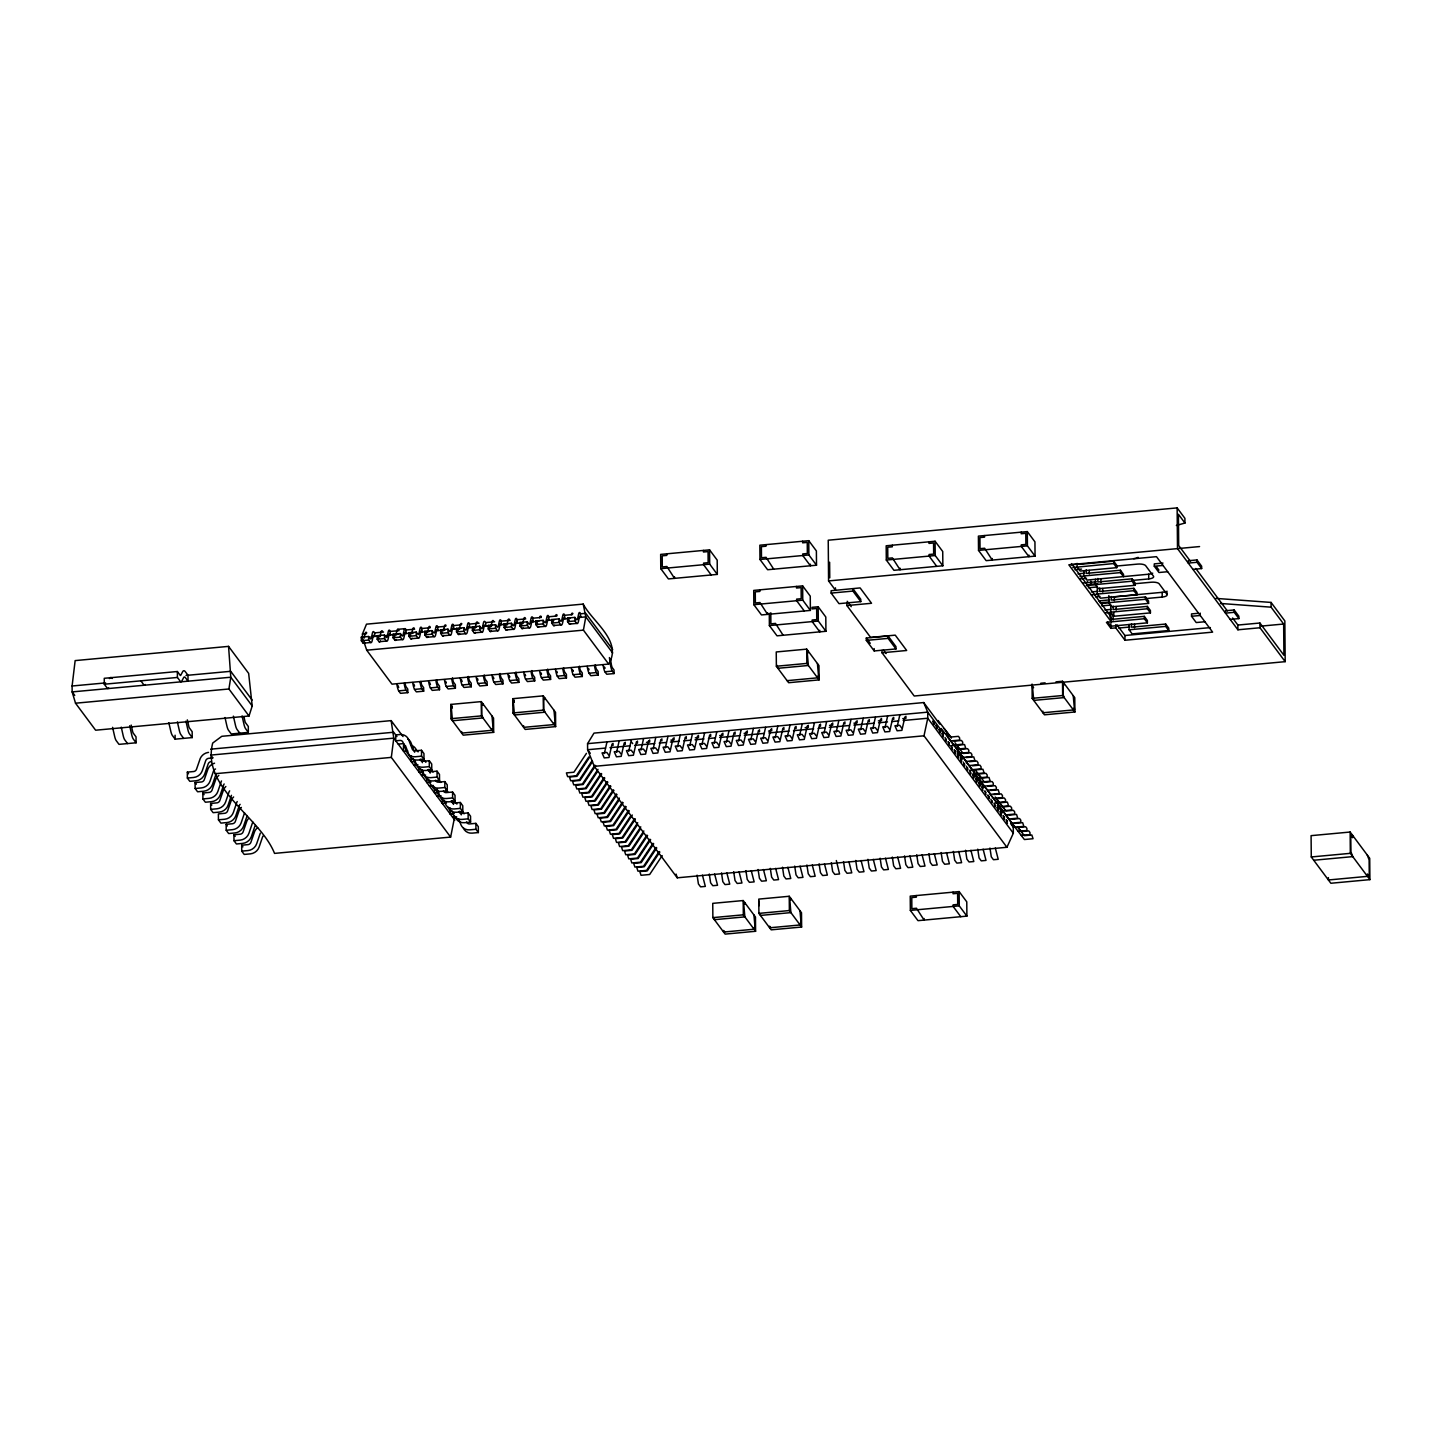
<?xml version="1.0" encoding="UTF-8"?>
<svg xmlns="http://www.w3.org/2000/svg" width="1442" height="1442" viewBox="0 0 1442 1442"><rect width="100%" height="100%" fill="white"/><g stroke="black" fill="none" stroke-linecap="round" stroke-linejoin="round"><path stroke-width="1.5" d="M72.1 685.995L75.146 660.598L228.557 646.377L248.655 673.396L252.206 705.985L249.015 716.007L95.623 730.211L75.525 703.209L72.154 691.908L72.1 685.995L105.608 682.895M450.625 837.081L391.323 757.392L393.774 738.142L391.142 720.621L221.798 736.303L212.695 743.063C201.141 788.125 259.884 816.551 274.539 853.394L450.625 837.081L454.789 816.244M249.015 716.007L228.917 688.988L230.792 677.217L228.557 646.377M363.889 641.78L366.719 650.198L391.972 684.157L608.668 664.077L583.415 630.136L585.794 616.87L583.199 604.09L366.484 624.17L362.447 634.011L362.465 637.562M364.159 638.121L365.114 633.597A8.472 1.911 84.7 0 1 366.538 632.533L366.701 632.714M380.021 636.643L380.994 632.119A8.472 1.911 84.7 0 1 382.4 631.055L382.563 631.236M395.883 635.183L396.856 630.641A8.472 1.911 84.7 0 1 398.28 629.595L398.425 629.775M411.745 633.705L412.718 629.181A8.472 1.911 84.7 0 1 414.142 628.117L414.287 628.297M427.607 632.245L428.58 627.703A8.472 1.911 84.7 0 1 430.004 626.657L430.149 626.837M443.469 630.767L444.442 626.243A8.472 1.911 84.7 0 1 445.866 625.179L446.011 625.359M459.331 629.289L460.304 624.765A8.472 1.911 84.7 0 1 461.728 623.719L461.873 623.899M1006.931 847.283L923.998 735.799L927.765 718.224L927.711 712.15L923.709 702.56L593.996 733.113L587.561 743.657L587.615 749.732L594.284 766.351L677.235 877.817L1006.931 847.283L1013.329 833.224L1013.275 827.149L1011.383 823.4M604.36 753.481L606.956 741.999M612.021 744.072L608.993 757.483L604.234 757.915L602.053 752.886L606.812 752.436L608.686 754.959M616.563 752.363L619.159 740.864M624.224 742.936L621.196 756.347L616.437 756.798L614.256 751.751L619.015 751.318L620.889 753.842M628.766 751.228L631.362 739.728M636.427 741.819L633.399 755.229L628.64 755.662L626.459 750.615L631.217 750.182L633.092 752.706M640.969 750.092L643.565 738.61M648.63 740.683L645.601 754.094L640.843 754.527L638.662 749.498L643.42 749.047L645.295 751.57M653.172 748.975L655.768 737.475M660.833 739.548L657.804 752.958L653.046 753.409L650.865 748.362L655.623 747.911L657.498 750.435M665.375 747.839L667.97 736.339M673.035 738.412L670.007 751.823L665.249 752.273L663.068 747.226L667.826 746.794L669.701 749.317M677.578 746.704L680.173 735.204M685.238 737.295L682.228 750.705L677.452 751.138L675.271 746.109L680.029 745.658L681.922 748.182M689.781 745.586L692.376 734.086M697.441 736.159L694.431 749.57L689.655 750.002L687.473 744.973L692.232 744.523L694.125 747.046M701.984 744.451L704.579 732.951M709.644 735.023L706.634 748.434L701.875 748.885L699.676 743.838L704.435 743.405L706.328 745.929M714.205 743.315L716.782 731.815M721.847 733.906L718.837 747.317L714.078 747.749L711.879 742.702L716.638 742.269L718.531 744.793M726.408 742.179L728.985 730.697M734.05 732.77L731.04 746.181L726.281 746.614L724.082 741.585L728.841 741.134L730.733 743.657M738.61 741.062L741.188 729.562M746.253 731.635L743.243 745.045L738.484 745.496L736.285 740.449L741.044 740.016L742.936 742.54M750.813 739.926L753.391 728.426M758.456 730.499L755.446 743.91L750.687 744.36L748.488 739.313L753.247 738.881L755.139 741.404M763.016 738.791L765.594 727.309M770.677 729.382L767.649 742.792L762.89 743.225L760.691 738.196L765.45 737.745L767.342 740.269M775.219 737.673L777.797 726.173M782.88 728.246L779.852 741.657L775.093 742.107L772.894 737.06L777.671 736.61L779.545 739.133M787.422 736.538L790.018 725.038M795.083 727.11L792.055 740.521L787.296 740.972L785.097 735.925L789.874 735.492L791.748 738.016M799.625 735.402L802.221 723.902M807.286 725.993L804.257 739.404L799.499 739.836L797.318 734.789L802.076 734.357L803.951 736.88M811.828 734.266L814.424 722.784M819.489 724.857L816.46 738.268L811.702 738.701L809.521 733.672L814.279 733.221L816.154 735.744M824.031 733.149L826.627 721.649M831.692 723.722L828.663 737.132L823.905 737.583L821.724 732.536L826.482 732.103L828.357 734.627M836.234 732.013L838.829 720.513M843.894 722.586L840.866 736.015L836.108 736.447L833.927 731.4L838.685 730.968L840.56 733.491M848.437 730.878L851.032 719.396M856.097 721.469L853.069 734.879L848.311 735.312L846.13 730.283L850.888 729.832L852.763 732.356M860.64 729.76L863.235 718.26M868.3 720.333L865.272 733.744L860.513 734.194L858.332 729.147L863.091 728.697L864.966 731.22M872.843 728.625L875.438 717.125M880.503 719.197L877.475 732.608L872.716 733.059L870.535 728.012L875.294 727.579L877.169 730.103M885.046 727.489L887.641 715.989M892.706 718.08L889.678 731.491L884.919 731.923L882.738 726.876L887.497 726.444L889.372 728.967M897.248 726.353L899.844 714.872M904.909 716.944L901.881 730.355L897.122 730.788L894.941 725.759L899.7 725.308L901.574 727.831M475.121 628.153L476.166 623.304A8.472 1.911 84.7 0 1 477.59 622.241L477.735 622.421M490.983 626.675L492.028 621.826A8.472 1.911 84.7 0 1 493.452 620.781L493.615 620.961M506.863 625.215L507.908 620.366A8.472 1.911 84.7 0 1 509.314 619.303L509.477 619.483M522.725 623.737L523.77 618.888A8.472 1.911 84.7 0 1 525.194 617.843L525.339 618.023M539.542 617.771L539.632 617.428A8.472 1.911 84.7 0 1 541.056 616.365L541.201 616.545M555.404 616.311L555.494 615.95A8.472 1.911 84.7 0 1 556.918 614.905L557.063 615.085M571.266 614.833L571.356 614.49A8.472 1.911 84.7 0 1 572.78 613.427L572.925 613.607M231.459 795.317L228.052 805.267A9.607 8.778 -36.7 0 1 219.328 812.098L213.128 812.675L210.676 809.377L210.622 803.464L217.165 802.833A3.317 3.028 -36.7 0 0 219.707 800.833L223.582 789.693A9.643 8.814 -36.7 0 1 225.853 786.521M244.545 812.909L241.156 822.859A9.607 8.778 -36.7 0 1 232.414 829.691L226.214 830.268L226.16 824.337L232.685 823.706A3.317 3.028 -36.7 0 0 235.244 821.706L239.12 810.584A9.643 8.814 -36.7 0 1 241.391 807.412M608.668 664.077C622.782 640.969 592.608 622.079 583.199 604.09M109.466 678.587L109.646 678.281A18.404 4.164 84.7 0 1 111.989 678.191L112.224 678.479M586.443 753.355L573.898 772.227L566.418 772.912L567.625 776.643L576.259 775.85L588.805 756.978M589.49 757.465L576.962 776.337L569.464 777.022L570.69 780.753L579.323 779.96L591.851 761.088M592.554 761.574L580.026 780.446L572.528 781.131L573.736 784.863L582.388 784.069L594.915 765.197M595.618 765.684L583.073 784.556L575.592 785.241L576.8 788.972L585.434 788.179L597.979 769.325M597.529 771.506L586.137 788.666L578.639 789.351L579.864 793.082L588.498 792.289L601.026 773.435M601.729 773.903L589.201 792.776L581.703 793.461L582.91 797.192L591.562 796.399L604.09 777.544M604.793 778.013L592.247 796.885L584.767 797.57L585.975 801.301L594.609 800.508L607.154 781.654M607.839 782.123L595.312 800.995L587.813 801.68L589.039 805.411L597.673 804.618L610.2 785.764M610.903 786.232L598.376 805.105L590.878 805.79L592.085 809.521L600.737 808.728L613.265 789.874M613.968 790.342L601.422 809.214L593.942 809.899L595.149 813.648L603.783 812.837L616.329 793.983M617.014 794.47L604.486 813.324L596.988 814.009L598.214 817.758L606.848 816.947L619.375 798.093M618.942 800.292L607.551 817.434L600.052 818.119L601.26 821.868L609.912 821.057L622.439 802.203M623.142 802.689L610.597 821.543L603.117 822.228L604.324 825.978L612.958 825.166L625.504 806.312M626.188 806.799L613.661 825.653L606.163 826.338L607.388 830.087L616.022 829.276L628.55 810.422M629.253 810.909L616.725 829.763L609.227 830.466L610.435 834.197L619.087 833.386L630.478 816.244M632.317 815.018L619.772 833.873L612.291 834.576L613.499 838.307L622.133 837.496L634.678 818.641M635.363 819.128L622.836 837.982L615.337 838.685L616.563 842.416L625.197 841.605L637.725 822.751M637.292 824.95L625.9 842.092L618.402 842.795L619.609 846.526L628.261 845.715L640.789 826.861M640.356 829.06L628.946 846.202L621.466 846.905L622.674 850.636L631.308 849.825L643.853 830.971M643.402 833.17L632.011 850.311L624.512 851.014L625.738 854.745L634.372 853.934L646.899 835.08M647.602 835.567L635.075 854.421L627.576 855.124L628.784 858.855L637.436 858.062L649.963 839.19M650.666 839.677L638.121 858.531L630.641 859.234L631.848 862.965L640.482 862.172L653.028 843.3M653.713 843.786L641.185 862.64L633.687 863.343L634.913 867.075L643.547 866.282L656.074 847.409M656.777 847.896L644.25 866.75L636.751 867.453L637.959 871.184L646.611 870.391L659.138 851.519M659.841 852.006L647.296 870.86L639.815 871.563L641.023 875.294L649.657 874.501L662.202 855.629M1176.348 525.465L1184.945 523.049L1184.909 518.327L1177.141 507.89L828.231 540.209L828.573 580.928L835.477 590.211L835.459 587.849M208.531 752.4L207.738 752.526A9.643 8.814 -36.7 0 0 200.276 758.384L196.418 769.505A3.317 3.028 -36.7 0 1 193.859 771.506L187.334 772.137L187.37 778.067L189.821 781.348L196.022 780.771A9.607 8.778 -36.7 0 0 204.746 773.939L208.153 763.99A3.335 3.046 -36.7 0 1 211.181 761.592M709.572 549.853L660.652 554.395L660.778 568.671L668.421 578.927L717.323 574.403L717.197 560.127L709.572 549.853L709.698 564.128L717.323 574.403M808.764 540.678L759.844 545.202L759.97 559.478L767.613 569.734L816.514 565.21L816.388 550.934L808.764 540.678L808.872 554.954L816.514 565.21M1027.299 531.593L978.397 536.118L978.523 550.393L986.148 560.65L1035.05 556.125L1034.941 541.85L1027.299 531.593L1027.425 545.869L1035.05 556.125M935.083 541.255L886.181 545.779L886.307 560.055L893.932 570.311L942.852 565.787L942.726 551.511L935.083 541.255L935.209 555.53L942.852 565.787M660.778 568.671L709.698 564.128M759.97 559.478L808.872 554.954M978.523 550.393L1027.425 545.869M886.307 560.055L935.209 555.53M828.573 580.928L1199.564 546.572M802.635 585.885L753.733 590.409L753.842 604.685L761.484 614.941L810.386 610.417L810.26 596.141L802.635 585.885L802.761 600.16L810.386 610.417M1071.244 564.777L1077.895 564.164M1079.535 564.363L1113.711 561.19L1116.757 565.3L1116.775 567.661L1080.166 571.05L1077.12 566.94L1077.084 563.389M397.776 629.325L405.112 628.658M1072.866 567.535L1113.729 563.552L1116.775 567.661M362.447 634.011L366.502 633.633M374.65 632.876L374.686 636.427L374.073 635.616A4.705 1.063 84.7 0 0 373.136 636.301L372.252 640.464A10.905 2.469 84.7 0 1 370.504 642.519L363.168 643.186L361.347 640.717L361.311 637.166L368.629 636.499L370.432 638.878A7.138 1.604 84.7 0 0 371.405 637.761L372.451 632.912A8.472 1.911 84.7 0 1 373.875 631.848L374.65 632.876L383.536 632.065M390.205 631.434L399.092 630.623M405.761 629.992L414.647 629.181M421.316 628.55L430.203 627.739M436.872 627.108L445.758 626.297M452.428 625.684L461.314 624.855M470.2 624.025L479.086 623.214M485.702 622.602L485.72 626.152L485.107 625.323A4.705 1.063 84.7 0 0 484.188 626.008L483.304 630.19A10.905 2.469 84.7 0 1 481.556 632.227L474.22 632.912L472.399 630.442L472.363 626.891L479.681 626.207L481.43 628.55A7.138 1.604 84.7 0 0 482.457 627.468L483.503 622.62A8.472 1.911 84.7 0 1 484.909 621.574L485.702 622.602L494.642 621.772M501.311 621.142L510.198 620.33M516.867 619.7L525.753 618.888M532.422 618.258L541.309 617.446M547.978 616.834L556.864 616.004M563.534 615.392L572.438 614.562M581.324 613.733L585.758 613.319L612.67 649.495M1074.903 569.716L1081.554 569.085M1115.495 566.147L1137.684 564.092A6.561 2.217 -0.5 0 1 1145.633 565.643L1153.492 576.205A6.561 2.217 -0.5 0 1 1148.733 578.927L1133.16 580.369M831.151 593.095L852.925 591.076L860.784 601.638L839.01 603.657L831.151 593.095L831.133 590.715L860.117 587.921L871.545 603.279L846.905 605.55L846.887 603.189M377.173 635.706L384.491 635.021L386.312 637.4A7.138 1.604 84.7 0 0 387.267 636.283L388.313 631.434A8.472 1.911 84.7 0 1 389.737 630.388L390.548 634.967L389.935 634.138A4.705 1.063 84.7 0 0 388.998 634.841L388.114 639.004A10.905 2.469 84.7 0 1 386.366 641.041L379.048 641.726L377.209 639.257L377.173 635.706L378.922 638.049M393.035 634.228L400.353 633.561L402.174 635.94A7.138 1.604 84.7 0 0 403.129 634.822L404.175 629.974A8.472 1.911 84.7 0 1 405.599 628.91L406.41 633.489L405.797 632.678A4.705 1.063 84.7 0 0 404.86 633.362L403.976 637.526A10.905 2.469 84.7 0 1 402.228 639.581L394.91 640.248L393.071 637.779L393.035 634.228L394.784 636.589M408.897 632.768L416.233 632.083L418.036 634.462A7.138 1.604 84.7 0 0 418.991 633.344L420.037 628.496A8.472 1.911 84.7 0 1 421.461 627.45L422.272 632.029L421.659 631.199A4.705 1.063 84.7 0 0 420.722 631.902L419.838 636.066A10.905 2.469 84.7 0 1 418.09 638.103L410.772 638.788L408.933 636.319L408.897 632.768L410.646 635.111M424.759 631.29L432.095 630.623L433.898 633.002A7.138 1.604 84.7 0 0 434.853 631.884L435.899 627.036A8.472 1.911 84.7 0 1 437.323 625.972L438.134 630.551L437.521 629.739A4.705 1.063 84.7 0 0 436.584 630.424L435.7 634.588A10.905 2.469 84.7 0 1 433.952 636.643L426.634 637.31L424.795 634.841L424.759 631.29L426.508 633.651M440.639 629.83L447.957 629.145L449.76 631.524A7.138 1.604 84.7 0 0 450.715 630.406L451.761 625.558A8.472 1.911 84.7 0 1 453.185 624.512L453.996 629.091L453.383 628.261A4.705 1.063 84.7 0 0 452.446 628.946L451.562 633.128A10.905 2.469 84.7 0 1 449.814 635.165L442.496 635.85L440.657 633.38L440.639 629.83L442.37 632.173M456.501 628.351L463.819 627.685L465.622 630.064A7.138 1.604 84.7 0 0 466.577 628.946L467.623 624.098A8.472 1.911 84.7 0 1 469.047 623.034L469.858 627.612L469.245 626.801A4.705 1.063 84.7 0 0 468.326 627.486L467.424 631.65A10.905 2.469 84.7 0 1 465.676 633.705L458.358 634.372L456.519 631.902L456.501 628.351L458.25 630.713M488.225 625.413L495.543 624.747L497.346 627.126A7.138 1.604 84.7 0 0 498.319 626.008L499.365 621.16A8.472 1.911 84.7 0 1 500.789 620.096L501.6 624.674L500.987 623.845A4.705 1.063 84.7 0 0 500.05 624.548L499.166 628.712A10.905 2.469 84.7 0 1 497.418 630.767L490.082 631.434L488.261 628.964L488.225 625.413L489.974 627.757M504.087 623.953L511.405 623.268L513.226 625.648A7.138 1.604 84.7 0 0 514.181 624.53L515.227 619.681A8.472 1.911 84.7 0 1 516.651 618.636L517.462 623.214L516.849 622.385A4.705 1.063 84.7 0 0 515.912 623.07L515.028 627.252A10.905 2.469 84.7 0 1 513.28 629.289L505.962 629.974L504.123 627.504L504.087 623.953L505.836 626.297M519.949 622.475L527.267 621.808L529.088 624.188A7.138 1.604 84.7 0 0 530.043 623.052L531.089 618.221A8.472 1.911 84.7 0 1 532.513 617.158L533.324 621.736L532.711 620.907A4.705 1.063 84.7 0 0 531.774 621.61L530.89 625.774A10.905 2.469 84.7 0 1 529.142 627.811L521.824 628.496L519.985 626.026L519.949 622.475L521.698 624.819M535.811 621.015L543.147 620.33L544.95 622.71A7.138 1.604 84.7 0 0 545.905 621.592L546.951 616.743A8.472 1.911 84.7 0 1 548.375 615.698L549.186 620.276L548.573 619.447A4.705 1.063 84.7 0 0 547.636 620.132L546.752 624.314A10.905 2.469 84.7 0 1 545.004 626.351L537.686 627.036L535.847 624.566L535.811 621.015L537.56 623.359M551.673 619.537L559.009 618.87L560.812 621.25A7.138 1.604 84.7 0 0 561.767 620.114L562.813 615.283A8.472 1.911 84.7 0 1 564.237 614.22L565.048 618.798L564.435 617.969A4.705 1.063 84.7 0 0 563.498 618.672L562.614 622.836A10.905 2.469 84.7 0 1 560.866 624.873L553.548 625.558L551.709 623.088L551.673 619.537L553.422 621.881M567.553 618.077L574.871 617.392L576.674 619.772A7.138 1.604 84.7 0 0 577.629 618.654L578.675 613.805A8.472 1.911 84.7 0 1 580.099 612.76L580.91 617.32L580.297 616.509A4.705 1.063 84.7 0 0 579.36 617.194L578.476 621.376A10.905 2.469 84.7 0 1 576.728 623.413L569.41 624.098L567.571 621.628L567.553 618.077L569.284 620.42M1162.991 563.065L1154.285 563.876L1154.303 566.237L1158.971 572.51L1167.678 571.717M1201.655 568.563L1201.637 566.201L1196.968 559.929L1188.262 560.74L1188.28 563.101L1196.986 562.29L1201.655 568.563L1192.949 569.374M371.009 636.769L380.346 635.904M386.889 635.309L398.208 634.246M404.896 633.633L413.836 632.804M420.541 632.191L429.464 631.362M436.169 630.731L445.109 629.902M451.797 629.289L460.737 628.46M467.442 627.847L476.365 627.018M483.07 626.387L491.992 625.558M498.698 624.945L507.638 624.116M516.56 623.286L523.266 622.674M532.188 621.844L538.893 621.214M547.834 620.384L554.521 619.772M563.462 618.942L570.167 618.33M579.089 617.5L585.794 616.87L612.706 653.046M1154.303 566.237L1163.009 565.444M1077.967 573.826L1084.618 573.213M1120.434 570.239L1120.452 572.6L1123.516 576.71L1123.498 574.349L1120.434 570.239L1086.259 573.393L1086.223 569.842M361.347 640.717L368.665 640.05L370.504 642.519M377.209 639.257L384.527 638.572L386.366 641.041M393.071 637.779L400.389 637.112L402.228 639.581M408.933 636.319L416.251 635.634L418.09 638.103M424.795 634.841L432.113 634.174L433.952 636.643M440.657 633.38L447.993 632.696L449.814 635.165M456.519 631.902L463.855 631.236L465.676 633.705M472.399 630.442L479.717 629.757L481.556 632.227M488.261 628.964L495.579 628.297L497.418 630.767M504.123 627.504L511.441 626.819L513.28 629.289M519.985 626.026L527.303 625.359L529.142 627.811M535.847 624.566L543.165 623.881L545.004 626.351M551.709 623.088L559.027 622.421L560.866 624.873M567.571 621.628L574.907 620.943L576.728 623.413M753.842 604.685L802.761 600.16M1083.789 570.672L1083.843 575.989L1120.452 572.6M1080.04 576.53L1084.474 576.115M1079.86 578.909L1086.511 578.296M1152.717 573.159A6.561 2.217 -0.5 0 1 1148.697 574.204L1086.908 580.099L1083.843 575.989M769.289 613.337L769.379 625.576L777.022 635.832L825.924 631.29L825.797 617.014L818.173 606.758L812.062 607.334L812.062 608.921L816.659 608.488L816.749 619.591L812.17 620.024L812.188 621.61L819.813 631.866L819.795 630.28M1082.924 583.037L1096.226 581.793M1095.397 579.251L1095.451 584.587L1098.516 588.697L1135.124 585.308L1135.106 582.928L1132.042 578.819L1097.867 581.991L1097.849 578.44M366.719 650.198L583.415 630.136M1087.304 585.506A5.029 1.712 -0.5 0 1 1090.927 584.28L1097.596 583.668M1095.451 584.587L1132.06 581.198L1135.124 585.308M1086.331 585.614L1097.434 584.587M177.366 671.521L177.42 677.452L180.196 681.165A10.4 2.343 84.7 0 0 181.764 681.111L183.567 677.722A12.113 2.74 84.7 0 1 185.423 677.65L188.037 681.183L187.983 675.253L185.099 671.413A18.404 4.164 84.7 0 0 182.755 671.503L180.719 675.289A4.11 0.937 84.7 0 1 180.196 675.307L177.366 671.521L104.257 678.299L104.293 684.211L107.069 687.942A10.4 2.343 84.7 0 0 108.655 687.87M1088.368 587.795L1097.236 586.966L1097.29 594.068L1100.354 598.196L1136.963 594.789L1136.945 592.428L1133.881 588.318L1099.723 591.49L1099.687 587.939M1133.394 583.866L1151.185 582.226A6.561 2.217 -0.5 0 1 1159.134 583.776L1166.975 594.338A6.561 2.217 -0.5 0 1 1162.216 597.06L1146.696 598.502M186.054 675.433L230.738 671.305L252.152 700.073M1091.414 591.905L1098.083 591.292M104.293 684.211L177.42 677.452M1097.29 594.068L1133.917 590.679L1136.963 594.789M1091.27 594.825L1097.939 594.212M769.379 625.576L818.299 621.033L825.924 631.29M1095.541 596.79L1099.976 596.393M1113.368 596.844L1162.18 592.32A6.561 2.217 -0.5 0 0 1165.713 591.526M1098.588 600.899L1109.691 599.872M1108.844 595.564L1108.916 602.666L1111.962 606.776L1148.571 603.387L1148.553 601.026L1145.489 596.916L1111.331 600.07L1111.295 596.519M1100.102 602.81L1108.97 601.999M1108.916 602.666L1145.525 599.277L1148.571 603.387M1102.012 603.495L1108.664 602.882M1101.814 605.874L1110.701 605.063L1110.755 612.165L1113.819 616.275L1150.428 612.886L1150.41 610.507L1147.345 606.397L1113.17 609.569L1113.152 606.019M75.525 703.209L228.917 688.988M1104.878 609.984L1111.53 609.371M1110.755 612.165L1147.363 608.776L1150.428 612.886M1105.635 612.832L1110.088 612.417L1113.134 616.527L1113.17 620.078M866.318 638.031L888.092 636.012L895.951 646.575L895.969 648.936L874.194 650.955L866.336 640.392L866.318 638.031L870.247 643.312M866.336 640.392L888.11 638.373L895.969 648.936M1110.142 619.519L1144.317 616.347L1147.363 620.457L1147.381 622.836L1110.773 626.225L1107.726 622.115M806.709 649.134L776.247 651.964L776.373 666.24L788.63 682.715L819.092 679.885L818.966 665.609L806.709 649.134L806.835 663.41L819.092 679.885M1198.05 613.319L1191.525 613.913L1191.543 616.275L1196.211 622.547L1204.917 621.754M1238.876 618.6L1238.858 616.239L1234.19 609.966L1225.502 610.777L1225.52 613.138L1234.226 612.327L1238.876 618.6L1230.188 619.411M1147.381 622.836L1144.335 618.726L1106.411 622.313L1110.899 628.333L1115.784 627.883L1124.976 640.248L1212.632 632.137L1156.484 556.666L1068.828 564.795L1111.295 621.862L1111.241 617.122L1071.442 563.624M1191.543 616.275L1200.249 615.482L1200.213 613.102M398.659 690.88L405.977 690.195L407.816 692.665L400.479 693.332L398.659 690.88A10.905 2.469 84.7 0 1 396.82 684.031M414.521 689.402L421.839 688.717L423.678 691.187L416.359 691.872L414.521 689.402A10.905 2.469 84.7 0 1 412.7 682.553M430.383 687.924L437.701 687.257L439.54 689.727L432.221 690.394L430.383 687.924A10.905 2.469 84.7 0 1 428.562 681.093M446.245 686.464L453.563 685.779L455.402 688.249L448.083 688.934L446.245 686.464A10.905 2.469 84.7 0 1 444.424 679.615M462.107 684.986L469.425 684.319L471.264 686.789L463.945 687.455L462.107 684.986A10.905 2.469 84.7 0 1 460.286 678.155M477.969 683.526L485.305 682.841L487.126 685.31L479.807 685.995L477.969 683.526A10.905 2.469 84.7 0 1 476.148 676.677M493.831 682.048L501.167 681.381L502.988 683.85L495.669 684.517L493.831 682.048A10.905 2.469 84.7 0 1 492.01 675.198M509.711 680.588L517.029 679.903L518.868 682.372L511.531 683.057L509.711 680.588A10.905 2.469 84.7 0 1 507.872 673.738M525.573 679.11L532.891 678.443L534.73 680.912L527.393 681.579L525.573 679.11A10.905 2.469 84.7 0 1 523.734 672.26M541.435 677.65L548.753 676.965L550.592 679.434L543.274 680.119L541.435 677.65A10.905 2.469 84.7 0 1 539.614 670.8M557.297 676.172L564.615 675.505L566.454 677.974L559.135 678.641L557.297 676.172A10.905 2.469 84.7 0 1 555.476 669.322M573.159 674.712L580.477 674.027L582.316 676.496L574.997 677.181L573.159 674.712A10.905 2.469 84.7 0 1 571.338 667.862M589.021 673.234L596.339 672.567L598.178 675.018L590.86 675.703L589.021 673.234A10.905 2.469 84.7 0 1 587.2 666.384M604.883 671.774L612.219 671.089L614.04 673.558L606.721 674.243L604.883 671.774A10.905 2.469 84.7 0 1 603.062 664.924M1118.776 628.045L1129.879 627.018M1129.05 624.476L1129.086 629.793L1132.15 633.903L1168.759 630.514L1168.741 628.153L1165.677 624.044L1131.519 627.198L1131.483 623.647M882.017 650.414L882.035 652.775L906.676 650.486L895.248 635.147L870.607 637.418L846.905 605.55M1129.086 629.793L1165.695 626.405L1168.759 630.514M776.373 666.24L806.835 663.41M1117.045 624.927L1124.94 635.507L1210.397 627.594M1232.604 617.987L1237.867 625.053L1259.911 623.016L1283.921 655.281L1283.65 624.025L1271.105 607.172L1271.069 602.432L1215.948 598.394M1261.299 626.098L1283.65 624.025M1177.141 507.89L1177.501 548.609L1237.903 629.793L1259.966 627.757L1285.182 661.662L914.21 696.017L882.035 652.775M450.823 704.417L481.286 701.605L493.543 718.08L493.669 732.356L463.206 735.168L450.949 718.693L450.823 704.417L452.355 706.49M512.811 698.685L543.274 695.855L555.53 712.33L555.657 726.606L525.194 729.436L512.937 712.961L512.811 698.685L514.343 700.74M787.098 680.66L817.56 677.83L817.542 676.244L818.695 677.794L817.434 663.554M131.186 725.074L132.664 731.617A4.11 0.937 84.7 0 0 133.205 733.059L136.035 736.862L136.089 742.792L119.001 744.36L116.225 740.647A10.4 2.343 84.7 0 1 114.621 736.285L112.71 727.922A12.113 2.74 84.7 0 0 112.566 727.345M168.84 722.73L170.751 731.076A10.4 2.343 84.7 0 0 172.373 735.456L175.131 739.169L192.219 737.583L192.165 731.671L189.353 727.868A4.11 0.937 84.7 0 1 188.812 726.408L187.316 719.882M243.932 716.764L244.942 721.216A4.11 0.937 84.7 0 0 245.482 722.658L248.312 726.462L248.348 732.392L231.279 733.96L228.503 730.247A10.4 2.343 84.7 0 1 226.881 725.885L224.988 717.521M450.949 718.693L481.412 715.881L493.669 732.356M512.937 712.961L543.4 710.131L555.657 726.606M210.694 749.173L393.72 732.23L396.929 736.538M212.857 757.933L208.748 758.312A3.335 3.046 -36.7 0 0 205.701 760.691L202.313 770.659A9.607 8.778 -36.7 0 1 193.57 777.49L187.37 778.067M1040.764 683.256L1045.126 682.859M1055.995 681.85L1062.52 681.255L1074.777 697.712L1074.903 711.987L1044.441 714.817L1032.184 698.343L1032.057 684.067M398.208 744.108L402.318 743.712A3.335 3.046 -36.7 0 1 404.463 744.306M407.635 750.867L403.526 751.246L403.49 745.334M424.002 759.483L423.948 753.571L421.497 750.273L414.972 750.849A3.317 3.028 -36.7 0 1 412.376 749.335L408.32 738.935A9.643 8.814 -36.7 0 0 400.786 734.465L395.721 734.897L395.757 740.809L399.867 740.431A3.335 3.046 -36.7 0 1 402.949 742.251L406.518 751.57A9.607 8.778 -36.7 0 0 415.35 756.762L421.551 756.185L424.002 759.483L417.801 760.06A9.607 8.778 -36.7 0 1 408.951 754.851L405.4 745.55M215.237 773.705L391.323 757.392M1032.184 698.343L1062.646 695.513L1074.903 711.987M587.561 743.657L927.711 712.15L943.735 733.672M415.404 761.304L411.294 761.7L411.258 755.77M415.296 761.574L416.72 765.305A9.607 8.778 -36.7 0 0 425.57 770.497L431.771 769.92L431.717 764.008L429.265 760.709L422.74 761.304A3.317 3.028 -36.7 0 1 420.145 759.772L419.964 759.375M216.372 773.525A3.335 3.046 -36.7 0 0 215.921 774.426L212.515 784.394A9.607 8.778 -36.7 0 1 203.791 791.207L197.59 791.784L195.139 788.504L195.085 782.573L201.628 781.961A3.317 3.028 -36.7 0 0 204.187 779.96L208.045 768.82A9.643 8.814 -36.7 0 1 214.552 763.197M646.503 742.378L649.675 742.071L649.657 739.944M670.909 740.106L674.081 739.818L674.063 737.691M695.314 737.853L698.487 737.565L698.469 735.42M719.72 735.582L722.893 735.294L722.875 733.167M744.126 733.329L747.298 733.041L747.28 730.896M768.532 731.076L771.704 730.77L771.686 728.643M805.141 727.669L808.313 727.381L808.295 725.254M829.547 725.416L832.719 725.128L832.701 722.983M853.952 723.163L857.125 722.857L857.107 720.73M878.358 720.892L881.531 720.603L881.513 718.476M902.764 718.639L905.937 718.332L905.918 716.205M413.746 764.981L417.856 764.602M605.514 748.074L587.615 749.732L590.283 753.319M610.002 747.659L630.136 745.784M634.606 745.37L654.758 743.513M659.228 743.099L665.934 742.468M670.422 742.053L679.362 741.224M683.85 740.809L690.556 740.197M695.026 739.782L703.984 738.953M708.455 738.538L715.178 737.907M719.648 737.493L739.782 735.636M744.27 735.222L764.404 733.365M768.874 732.951L789.026 731.076M793.497 730.661L813.648 728.805M818.119 728.39L824.824 727.759M829.312 727.345L849.446 725.488M853.916 725.074L874.068 723.199M878.538 722.784L887.497 721.955M891.967 721.541L898.672 720.928M903.161 720.513L927.765 718.224L1013.329 833.224M195.139 788.504L201.339 787.927A9.607 8.778 -36.7 0 0 210.081 781.095L213.47 771.146A3.335 3.046 -36.7 0 1 215.525 768.983M431.771 769.92L429.319 766.639L423.119 767.216A9.607 8.778 -36.7 0 1 414.287 762.007L412.863 758.276M423.173 771.758L419.063 772.137L419.027 768.189M422.362 770.154L424.489 775.742A9.607 8.778 -36.7 0 0 433.339 780.933L439.522 780.356L439.486 774.444L437.034 771.164L430.509 771.74A3.317 3.028 -36.7 0 1 427.913 770.208L427.733 769.812M224.141 783.979A3.335 3.046 -36.7 0 0 223.69 784.863L220.284 794.83A9.607 8.778 -36.7 0 1 211.559 801.662L205.359 802.221L202.907 798.94L202.853 793.028L209.396 792.397A3.317 3.028 -36.7 0 0 211.938 790.396L215.813 779.257A9.643 8.814 -36.7 0 1 218.823 775.435M421.515 775.417L425.624 775.039M202.907 798.94L209.108 798.363A9.607 8.778 -36.7 0 0 217.85 791.532L221.239 781.582A3.335 3.046 -36.7 0 1 221.509 780.969M439.522 780.356L437.088 777.076L430.888 777.653A9.607 8.778 -36.7 0 1 422.055 772.443L420.631 768.73M594.284 766.351L923.998 735.799M430.942 782.195L426.832 782.573L426.796 778.626M432.258 786.178A9.607 8.778 -36.7 0 0 441.108 791.37L447.29 790.811L447.254 784.881L444.803 781.6L438.278 782.177A3.317 3.028 -36.7 0 1 435.682 780.663L435.502 780.248M950.945 737.042L958.425 736.339L959.633 737.943L959.651 740.07L950.999 740.882M429.283 785.854L433.393 785.475M210.676 809.377L216.877 808.8A9.607 8.778 -36.7 0 0 225.619 801.986L229.008 792.018A3.335 3.046 -36.7 0 1 229.675 790.865M447.29 790.811L444.857 787.512L438.656 788.089A9.607 8.778 -36.7 0 1 429.824 782.898L428.4 779.167M953.991 741.152L961.49 740.449L962.679 742.053L962.697 744.18L954.063 744.991M438.71 792.631L434.601 793.01L434.547 787.098M437.178 789.171L440.026 796.615A9.607 8.778 -36.7 0 0 448.859 801.824L455.059 801.247L455.023 795.317L452.572 792.037L446.047 792.613A3.317 3.028 -36.7 0 1 443.451 791.099M951.143 745.676L952.369 749.407L951.143 745.676L956.443 745.19L960.3 750.146M957.055 745.262L964.554 744.559L965.761 748.29L957.127 749.101L941.211 728.48M437.052 796.308L441.162 795.93M960.12 749.371L967.6 748.668L968.808 750.273L968.826 752.4L960.174 753.211M233.622 796.975A9.643 8.814 -36.7 0 0 231.351 800.148L227.476 811.269A3.317 3.028 -36.7 0 1 224.934 813.27L218.391 813.901L218.445 819.813L224.646 819.254A9.607 8.778 -36.7 0 0 233.388 812.423L236.776 802.455A3.335 3.046 -36.7 0 1 237.227 801.572M455.059 801.247L452.626 797.949L446.425 798.526A9.607 8.778 -36.7 0 1 437.593 793.334L436.151 789.603M442.37 803.446L446.479 803.068M447.795 807.051A9.607 8.778 -36.7 0 0 456.627 812.261L462.828 811.684L462.774 805.772L460.34 802.473L453.815 803.05A3.317 3.028 -36.7 0 1 451.22 801.536L451.04 801.121M963.238 757.32L971.872 756.509L971.854 754.382L970.664 752.778L963.166 753.481L954.983 742.756M966.23 757.591L973.729 756.888L974.936 760.619L966.302 761.43L947.34 736.7M462.828 811.684L460.395 808.403L454.194 808.962A9.607 8.778 -36.7 0 1 445.344 803.771L443.92 800.04M969.294 761.7L976.775 760.997L977.982 762.602L978 764.729L969.348 765.54M450.138 813.901L454.248 813.522M972.341 765.81L979.839 765.107L981.029 766.711L981.047 768.856L972.413 769.649M455.564 817.506A9.607 8.778 -36.7 0 0 464.396 822.697L470.597 822.12L470.543 816.208L468.109 812.909L461.584 813.504A3.317 3.028 -36.7 0 1 458.989 811.972L458.808 811.576M255.432 825.473A3.335 3.046 -36.7 0 0 254.765 826.627L251.359 836.594A9.607 8.778 -36.7 0 1 242.635 843.408L236.434 843.985L233.983 840.704L233.928 834.774L240.454 834.161A3.317 3.028 -36.7 0 0 243.013 832.16L246.888 821.021A9.643 8.814 -36.7 0 1 248.475 818.569M452.59 817.181L456.699 816.803M974.792 769.848L969.493 770.334L970.718 774.066L970.7 771.939M975.405 769.92L982.903 769.217L984.111 772.966L975.477 773.759L956.515 749.029M233.983 840.704L240.183 840.127A9.607 8.778 -36.7 0 0 248.925 833.296L252.314 823.346A3.335 3.046 -36.7 0 1 252.981 822.174M470.597 822.12L468.163 818.84L461.963 819.417A9.607 8.778 -36.7 0 1 453.112 814.207L451.688 810.476M978.469 774.03L985.949 773.327L987.157 774.931L987.175 777.076L978.523 777.869M463.333 827.942A9.607 8.778 -36.7 0 0 472.165 833.134L478.365 832.557L478.311 826.645L475.878 823.364L469.353 823.941A3.317 3.028 -36.7 0 1 466.757 822.409L466.577 822.012M263.201 835.909A3.335 3.046 -36.7 0 0 262.516 837.063L259.127 847.031A9.607 8.778 -36.7 0 1 250.403 853.862L244.203 854.421L241.751 851.14L241.697 845.228L248.222 844.597A3.317 3.028 -36.7 0 0 250.782 842.597L254.657 831.457A9.643 8.814 -36.7 0 1 257.667 827.636M241.751 851.14L247.952 850.564A9.607 8.778 -36.7 0 0 256.676 843.732L260.083 833.782A3.335 3.046 -36.7 0 1 260.353 833.17M478.365 832.557L475.932 829.276L469.732 829.853A9.607 8.778 -36.7 0 1 460.881 824.644L458.754 819.056M984.652 786.088L993.286 785.295L993.268 783.15L992.078 781.546L984.58 782.249L976.883 772.335M987.644 786.359L995.124 785.674L996.332 787.26L996.35 789.405L987.698 790.198M990.69 790.468L998.188 789.783L999.396 793.515L990.762 794.308L974.864 773.687M993.754 794.578L1001.253 793.893L1002.442 795.497L1002.46 797.624L993.826 798.417M996.819 798.688L1004.299 798.003L1005.507 799.607L1005.525 801.734L996.873 802.527M999.27 802.725L993.971 803.23L995.178 806.961L995.16 804.834M999.865 802.797L1007.363 802.112L1008.571 805.844L999.937 806.637L980.975 781.906M1002.929 806.907L1010.427 806.222L1011.617 807.826L1011.635 809.953L1003.001 810.746M1006.047 814.856L1014.699 814.063L1014.681 811.936L1013.474 810.332L1005.993 811.017L995.232 797.011M1009.039 815.127L1016.538 814.442L1017.746 818.173L1009.112 818.966L990.149 794.236M1012.104 819.236L1019.602 818.551L1020.792 820.156L1020.81 822.282L1012.176 823.076M1015.168 823.346L1022.648 822.661L1023.874 826.392L1015.222 827.185L999.324 806.565M1018.232 827.456L1025.713 826.771L1026.902 828.375L1026.92 830.502L1018.286 831.295M1021.351 835.423L1029.985 834.612L1029.967 832.485L1028.777 830.88L1021.278 831.565L1017.421 826.627M1350.145 832.034L1311.084 835.657L1311.283 856.963L1330.858 883.261L1369.9 879.638L1369.72 858.332L1350.145 832.034L1350.325 853.34L1369.9 879.638M743.207 900.547L712.745 903.359L712.871 917.635L725.128 934.11L755.59 931.28L755.464 917.022L743.207 900.547L743.333 914.823L755.59 931.28M789.243 896.275L758.78 899.105L758.907 913.381L771.164 929.838L801.626 927.026L801.5 912.75L789.243 896.275L789.369 910.551L801.626 927.026M1311.283 856.963L1350.325 853.34M959.128 891.589L910.226 896.131L910.353 910.407L917.995 920.663L966.897 916.121L966.771 901.845L959.128 891.589L959.254 905.864L966.897 916.121M1313.716 860.243L1352.776 856.62L1350.92 851.789L1350.775 835.224L1352.614 837.694L1352.596 835.315M712.871 917.635L743.333 914.823M758.907 913.381L789.369 910.551M910.353 910.407L959.254 905.864M1220.383 603.459L1271.105 607.172M938.093 720.531L951.432 737.835M944.222 728.751L951.125 737.817M975.098 769.884L981.515 778.139L989.014 777.436L990.221 781.185L981.587 781.979L965.689 761.358M996.206 798.616L1003.902 808.529M1017.926 827.42L1024.343 835.675L1031.823 834.99L1033.049 838.721L1024.397 839.532L1005.453 814.802M1271.069 602.432L1284.84 620.943L1285.182 661.662M1184.945 523.049L1178.42 514.271L1178.691 545.527L1190.515 561.425M1195.778 568.49L1227.34 610.921M1156.628 567.012L1158.953 570.149M1033.608 687.708L1032.454 686.176L1033.716 700.397L1064.178 697.586L1063.024 694.449L1062.916 683.346L1064.07 684.896L1064.052 683.31M936.723 566.346L929.099 556.089L929.081 554.503L933.677 554.088L933.569 542.985L928.99 543.4L928.972 541.813M923.709 702.56L939.751 724.136M946.439 733.131L949.124 736.736M847.193 601.278L851.231 606.685M883.423 649.963L886.109 653.568M957.109 751.643L962.463 758.834M973.17 773.218L983.859 787.602M997.233 805.573L1002.587 812.765M1010.608 823.544L1013.275 827.149M982.921 788.377L981.732 786.773L982.939 790.522M985.986 792.487L984.796 790.883L986.004 794.632M1007.399 821.273L1006.192 819.669L1007.417 823.4M773.723 569.175L766.081 557.333L761.484 557.748L761.394 546.644L765.972 546.23L765.954 544.643M804.275 610.975L796.651 600.719L796.633 599.133L801.211 598.718L801.121 587.615L796.525 588.03L796.525 586.443M783.132 635.255L775.49 623.413L770.893 623.845L770.803 612.742M711.212 574.961L703.57 564.705L703.57 563.119L708.148 562.686L708.058 551.583L703.462 552.016L703.462 550.429M776.751 665.159L777.905 668.295L808.367 665.483L807.105 651.243L808.259 652.793L808.241 651.207M960.787 916.697L953.144 906.441L953.126 904.855L957.722 904.422L957.614 893.319L953.036 893.752L953.018 892.165M770.767 927.747L769.613 926.197L769.631 927.783L800.094 924.971L800.076 923.385L801.229 924.917L799.968 910.695M631.668 742.251L632.714 743.657M724.731 932.001L723.578 930.469L723.596 932.055L754.058 929.225L754.04 927.639L755.193 929.189L753.932 914.949M472.363 626.891L474.112 629.235M514.361 702.326L513.208 700.776L514.47 715.016L544.932 712.204L543.778 709.067L543.67 697.964L544.824 699.514L544.806 697.928M452.373 708.076L451.22 706.526L452.482 720.766L482.944 717.936L481.772 714.799L481.682 703.696L482.836 705.246L482.818 703.66M361.311 637.166L363.06 639.527M391.142 720.621L403.021 736.574M454.825 820.192L393.774 738.142L210.73 755.085L212.731 757.771M252.206 705.985L230.792 677.217L72.154 691.908L74.75 695.404M248.348 732.392L245.591 728.661A10.4 2.343 84.7 0 1 243.968 724.299L242.058 715.953M239.805 733.185L237.047 729.454A10.4 2.343 84.7 0 1 235.425 725.092L233.514 716.728A12.113 2.74 84.7 0 0 233.388 716.151M192.219 737.583L189.461 733.87A10.4 2.343 84.7 0 1 187.839 729.508L185.928 721.144M140.865 680.822L143.623 684.553A10.4 2.343 84.7 0 0 145.209 684.481M183.675 738.376L180.917 734.663A10.4 2.343 84.7 0 1 179.295 730.283L177.384 721.937M187.334 772.137L188.541 773.777M195.085 782.573L196.31 784.232M202.853 793.028L204.079 794.668M210.622 803.464L211.848 805.105M226.16 824.337L227.385 825.978M233.928 834.774L235.154 836.432M241.697 845.228L242.923 846.869M218.445 819.813L220.896 823.112L227.097 822.535A9.607 8.778 -36.7 0 0 235.821 815.703L239.228 805.754A3.335 3.046 -36.7 0 1 240.129 804.33M226.214 830.268L228.665 833.548L234.866 832.971A9.607 8.778 -36.7 0 0 243.59 826.14L246.997 816.19A3.335 3.046 -36.7 0 1 247.267 815.577M136.089 742.792L133.313 739.061A10.4 2.343 84.7 0 1 131.691 734.699L129.798 726.335A12.113 2.74 84.7 0 0 129.654 725.777M127.545 743.567L124.769 739.854A10.4 2.343 84.7 0 1 123.147 735.492L121.254 727.128M604.883 668.205L604.955 668.331A7.138 1.604 84.7 0 1 604.432 666.961M589.075 669.809L589.021 669.683A7.138 1.604 84.7 0 1 588.57 668.421M573.159 671.143L573.213 671.269A7.138 1.604 84.7 0 1 572.708 669.899M557.351 672.747L557.297 672.621A7.138 1.604 84.7 0 1 556.846 671.359M541.435 674.081L541.489 674.207A7.138 1.604 84.7 0 1 540.984 672.837M525.627 675.685L525.573 675.559A7.138 1.604 84.7 0 1 525.122 674.297M509.693 677.019L509.765 677.163A7.138 1.604 84.7 0 1 509.152 675.397M493.903 678.623L493.831 678.497A7.138 1.604 84.7 0 1 493.29 676.875M478.041 680.101L477.969 679.975A7.138 1.604 84.7 0 1 477.41 678.335M462.161 681.561L462.107 681.435A7.138 1.604 84.7 0 1 461.548 679.813M446.245 682.913L446.299 683.039A7.138 1.604 84.7 0 1 445.686 681.273M430.437 684.499L430.383 684.373A7.138 1.604 84.7 0 1 429.824 682.751M414.575 685.977L414.521 685.851A7.138 1.604 84.7 0 1 413.962 684.211M398.713 687.437L398.659 687.311A7.138 1.604 84.7 0 1 398.1 685.689M463.008 812.711L462.702 812.008A9.643 8.814 -36.7 0 0 462.251 811.233M455.239 802.275L454.933 801.572A9.643 8.814 -36.7 0 0 454.482 800.797M447.489 791.82L447.164 791.135A9.643 8.814 -36.7 0 0 446.173 789.639M439.72 781.384L439.395 780.699A9.643 8.814 -36.7 0 0 438.404 779.185M431.951 770.947L431.627 770.262A9.643 8.814 -36.7 0 0 430.635 768.748M424.182 760.511L423.858 759.808A9.643 8.814 -36.7 0 0 423.407 759.033M416.414 750.074L416.089 749.371A9.643 8.814 -36.7 0 0 411.33 745.352M459.836 811.143L461.26 814.856M452.067 800.689L453.491 804.42M428.761 769.379L430.185 773.092M420.992 758.943L422.416 762.656M414.647 752.219L410.772 742.215A9.643 8.814 -36.7 0 0 407.689 738.971M676.082 874.086L677.235 877.817M595.258 664.708L595.348 665.231A7.138 1.604 84.7 0 0 596.339 668.998L598.142 671.467L598.178 675.018M579.396 666.186L579.468 666.709A7.138 1.604 84.7 0 0 580.477 670.476L582.28 672.945L582.316 676.496M563.534 667.646L563.606 668.169A7.138 1.604 84.7 0 0 564.615 671.936L566.418 674.423L566.454 677.974M547.672 669.124L547.744 669.647A7.138 1.604 84.7 0 0 548.753 673.414L550.556 675.883L550.592 679.434M531.81 670.584L531.882 671.125A7.138 1.604 84.7 0 0 532.891 674.874L534.694 677.361L534.73 680.912M515.93 672.062L516.02 672.585A7.138 1.604 84.7 0 0 517.029 676.352L518.832 678.822L518.868 682.372M500.068 673.522L500.158 674.063A7.138 1.604 84.7 0 0 501.149 677.812L502.97 680.3L502.988 683.85M484.206 675L484.296 675.523A7.138 1.604 84.7 0 0 485.287 679.29L487.108 681.76L487.126 685.31M468.344 676.46L468.434 677.001A7.138 1.604 84.7 0 0 469.425 680.75L471.228 683.238L471.264 686.789M452.482 677.938L452.554 678.461A7.138 1.604 84.7 0 0 453.563 682.228L455.366 684.698L455.402 688.249M995.322 848.04L998.206 859.288L993.448 859.72L991.285 856.818L989.951 848.022M983.12 849.176L986.004 860.405L981.245 860.856L979.082 857.936L977.748 849.158M970.917 850.293L973.801 861.541L969.042 861.974L966.879 859.072L965.545 850.293M958.714 851.429L961.598 862.677L956.839 863.109L954.676 860.207L953.342 851.411M946.511 852.564L949.395 863.794L944.636 864.245L942.473 861.325L941.139 852.546M934.308 853.682L937.192 864.93L932.433 865.38L930.27 862.46L928.936 853.682M922.087 854.818L924.989 866.065L920.23 866.498L918.067 863.596L916.733 854.8M909.884 855.953L912.786 867.183L908.027 867.633L905.864 864.713L904.531 855.935M897.681 857.071L900.583 868.318L895.824 868.769L893.661 865.849L892.328 857.071M885.478 858.206L888.38 869.454L883.622 869.887L881.459 866.984L880.125 858.206M873.275 859.342L876.177 870.589L871.419 871.022L869.256 868.12L867.922 859.324M861.072 860.477L863.974 871.707L859.216 872.158L857.053 869.238L855.719 860.459M848.869 861.595L851.771 872.843L847.013 873.275L844.85 870.373L843.516 861.595M836.342 860.532L839.568 873.978L834.81 874.411L832.647 871.509L831.313 862.713M824.463 863.866L827.366 875.096L822.607 875.546L820.444 872.626L819.11 863.848M812.261 864.984L815.163 876.231L810.404 876.682L808.241 873.762L806.907 864.984M800.058 866.119L802.96 877.367L798.201 877.799L796.038 874.897L794.704 866.119M787.855 867.255L790.757 878.502L785.998 878.935L783.835 876.033L782.501 867.237M775.652 868.39L778.554 879.62L773.795 880.071L771.632 877.151L770.298 868.372M763.449 869.508L766.351 880.756L761.592 881.188L759.429 878.286L758.095 869.508M751.246 870.644L754.148 881.891L749.389 882.324L747.226 879.422L745.893 870.626M739.043 871.779L741.945 883.009L737.186 883.459L735.023 880.539L733.69 871.761M726.84 872.897L729.742 884.144L724.984 884.595L722.821 881.675L721.487 872.897M714.637 874.032L717.539 885.28L712.781 885.712L710.618 882.81L709.284 874.032M702.434 875.168L705.336 886.415L700.578 886.848L698.415 883.946L697.081 875.15M610.471 658.778L611.21 663.771A7.138 1.604 84.7 0 0 612.201 667.538L614.022 670.007L614.04 673.558M609.407 657.57L610.381 664.239A10.905 2.469 84.7 0 0 612.219 671.089M1367.268 855.052L1369.125 859.883L1369.269 876.448L1367.431 873.996L1367.449 876.357L1328.406 879.981L1328.388 877.601M1259.911 623.016L1259.966 627.757M1237.867 625.053L1237.903 629.793M1234.19 609.966L1234.226 612.327M1196.968 559.929L1196.986 562.29M1166.957 591.166L1166.975 594.338M1165.677 624.044L1165.695 626.405M1162.18 592.32L1162.216 597.06M1148.697 574.204L1148.733 578.927M1147.345 606.397L1147.363 608.776M1145.489 596.916L1145.525 599.277M1144.317 616.347L1144.335 618.726M1134.512 624.206L1134.548 627.757M1133.881 588.318L1133.917 590.679M1132.042 578.819L1132.06 581.198M1124.94 635.507L1124.976 640.248M1116.18 606.577L1116.198 610.128M1115.747 624.728L1115.784 627.883M1114.324 597.078L1114.36 600.629M1113.711 561.19L1113.729 563.552M1113.783 612.724L1113.819 616.275M1110.863 623.611L1110.899 628.333M1110.088 612.417L1110.124 617.735M1102.715 588.498L1102.751 592.049M1100.877 578.999L1100.895 582.55M1090.891 581.126L1090.927 584.28M1089.251 570.401L1089.287 573.952M1073.245 695.657L1074.506 709.897L1073.353 708.346L1073.371 709.933L1042.908 712.763L1042.908 711.176M1062.52 681.255L1062.646 695.513M1028.921 555.098L1028.939 556.684L1021.315 546.428L1021.297 544.842L1025.875 544.427L1025.785 533.324L1021.206 533.738L1021.188 532.152M992.258 558.505L992.258 560.091L984.616 548.248L980.037 548.663L979.929 537.56L984.526 537.145L984.507 535.559M992.096 800.707L992.114 802.852L990.906 799.12M967.636 767.829L967.654 769.956L966.446 766.225M964.572 763.719L964.59 765.846L963.382 762.115M946.222 739.061L946.24 741.188L945.033 737.457M924.088 918.5L924.106 920.086L916.463 908.244L911.867 908.676L911.777 897.573L916.355 897.14L916.337 895.554M900.042 568.166L900.06 569.752L892.4 557.91L887.821 558.324L887.713 547.221L892.31 546.806L892.292 545.22M893.716 717.341L893.734 719.468M888.092 636.012L888.11 638.373M874.176 648.594L874.194 650.955M869.31 719.594L869.328 721.739M860.784 601.638L860.748 599.259L852.889 588.697L852.925 591.076M844.904 721.865L844.922 723.992M829.619 562.218L829.763 577.845M820.498 724.118L820.516 726.245M818.173 606.758L818.299 621.033M810.386 564.183L810.404 565.769L802.761 555.512L802.761 553.926L807.34 553.512L807.25 542.408L802.653 542.823L802.635 541.237M796.092 726.389L796.11 728.516M790.775 898.33L790.793 899.916L789.639 898.384L790.901 912.606L760.439 915.436L760.421 913.849M783.889 727.507L783.907 729.652M767.577 612.796L767.595 614.382L759.952 602.54L755.374 602.954L755.266 591.851L759.862 591.436L759.844 589.85M759.483 729.778L759.501 731.905M759.177 901.196L759.213 905.648M744.739 902.602L744.757 904.188L743.603 902.638L744.865 916.878L714.403 919.69L714.385 918.103M735.078 732.031L735.096 734.158M710.672 734.302L710.69 736.429M686.266 736.556L686.284 738.683M674.514 576.782L674.532 578.368L666.889 566.508L662.293 566.94L662.202 555.837L666.781 555.404L666.781 553.818M661.86 738.809L661.878 740.954M637.454 741.08L637.472 743.207M625.251 742.215L625.269 744.342M613.048 743.333L613.066 745.46M574.871 617.392L574.907 620.943M559.009 618.87L559.027 622.421M553.998 710.275L555.26 724.515L554.107 722.965L554.125 724.551L523.662 727.363L523.662 725.777M543.147 620.33L543.165 623.881M543.274 695.855L543.4 710.131M527.267 621.808L527.303 625.359M511.405 623.268L511.441 626.819M495.543 624.747L495.579 628.297M492.01 716.025L493.272 730.247L492.119 728.715L492.137 730.301L461.674 733.113L461.656 731.527M481.286 701.605L481.412 715.881M479.681 626.207L479.717 629.757M475.878 823.364L475.932 829.276M468.109 812.909L468.163 818.84M463.819 627.685L463.855 631.236M460.34 802.473L460.395 808.403M452.572 792.037L452.626 797.949M450.084 807.971L450.264 814.063M447.957 629.145L447.993 632.696M444.803 781.6L444.857 787.512M442.315 797.534L442.496 803.627M439.54 689.727L439.504 686.176L437.701 683.688A7.138 1.604 84.7 0 1 436.692 679.939M437.034 771.164L437.088 777.076M432.095 630.623L432.113 634.174M429.265 760.709L429.319 766.639M423.678 691.187L423.642 687.636L421.839 685.166A7.138 1.604 84.7 0 1 420.83 681.399M421.497 750.273L421.551 756.185M416.233 632.083L416.251 635.634M407.816 692.665L407.78 689.114L405.977 686.626A7.138 1.604 84.7 0 1 404.968 682.877M400.353 633.561L400.389 637.112M384.491 635.021L384.527 638.572M368.629 636.499L368.665 640.05M175.095 735.222L175.131 739.169M430.185 769.866A9.643 8.814 -36.7 0 1 433.069 772.047M438.765 780.735A9.643 8.814 -36.7 0 1 440.837 782.483M423.227 759.844A9.643 8.814 -36.7 0 1 425.859 762.313M446.533 791.171A9.643 8.814 -36.7 0 1 447.993 792.253M462.071 812.044A9.643 8.814 -36.7 0 1 464.144 813.793M455.059 802.112A9.643 8.814 -36.7 0 1 456.916 804.077M416.215 749.912A9.643 8.814 -36.7 0 1 418.09 751.877M1138.044 557.315A6.561 2.217 -0.5 0 1 1133.628 558.631M1087.701 582.063A5.029 1.712 -0.5 0 1 1087.232 581.649M501.167 681.381A10.905 2.469 84.7 0 1 499.329 674.532M459.656 633.795A10.905 2.469 84.7 0 1 458.358 634.372M443.775 635.255A10.905 2.469 84.7 0 1 442.496 635.85M485.305 682.841A10.905 2.469 84.7 0 1 483.467 675.992M475.518 632.317A10.905 2.469 84.7 0 1 474.22 632.912M517.029 679.903A10.905 2.469 84.7 0 1 515.191 673.053M469.425 684.319A10.905 2.469 84.7 0 1 467.605 677.47M427.913 636.733A10.905 2.469 84.7 0 1 426.634 637.31M491.38 630.857A10.905 2.469 84.7 0 1 490.082 631.434M532.891 678.443A10.905 2.469 84.7 0 1 531.071 671.593M412.051 638.193A10.905 2.469 84.7 0 1 410.772 638.788M453.563 685.779A10.905 2.469 84.7 0 1 451.743 678.93M507.242 629.379A10.905 2.469 84.7 0 1 505.962 629.974M548.753 676.965A10.905 2.469 84.7 0 1 546.933 670.115M396.19 639.671A10.905 2.469 84.7 0 1 394.91 640.248M437.701 687.257A10.905 2.469 84.7 0 1 435.881 680.408M564.615 675.505A10.905 2.469 84.7 0 1 562.795 668.655M523.104 627.919A10.905 2.469 84.7 0 1 521.824 628.496M580.477 674.027A10.905 2.469 84.7 0 1 578.657 667.177M538.966 626.441A10.905 2.469 84.7 0 1 537.686 627.036M570.563 623.755A10.905 2.469 84.7 0 1 569.41 624.098M554.701 625.215A10.905 2.469 84.7 0 1 553.548 625.558M380.454 640.843A10.905 2.469 84.7 0 1 379.048 641.726M364.592 642.303A10.905 2.469 84.7 0 1 363.168 643.186M405.977 690.195A10.905 2.469 84.7 0 1 404.157 683.346M421.839 688.717A10.905 2.469 84.7 0 1 420.019 681.868M596.339 672.567A10.905 2.469 84.7 0 1 594.519 665.717M934.001 722.622L932.794 721.018L934.019 724.749L934.001 722.622M937.048 726.732L935.858 725.128L937.066 728.859L937.048 726.732M940.112 730.842L938.922 729.237L940.13 732.969L940.112 730.842M943.176 734.951L941.968 733.347L943.194 737.078L943.176 734.951M949.287 743.171L948.097 741.567L949.305 745.298L949.287 743.171M955.397 751.39L954.207 749.786L955.415 753.517L955.397 751.39M958.461 755.5L957.272 753.896L958.479 757.627L958.461 755.5M961.526 759.61L960.318 758.005L961.544 761.737L961.526 759.61M973.747 776.048L972.557 774.444L973.765 778.193L973.747 776.048M976.811 780.158L975.621 778.554L976.829 782.303L976.811 780.158M979.875 784.268L978.667 782.664L979.893 786.413L979.875 784.268M989.05 796.597L987.842 795.011L989.068 798.742L989.05 796.597M998.224 808.944L997.017 807.34L998.243 811.071L998.224 808.944M1001.271 813.054L1000.081 811.449L1001.289 815.181L1001.271 813.054M1004.335 817.163L1003.145 815.559L1004.353 819.29L1004.335 817.163"/></g></svg>
